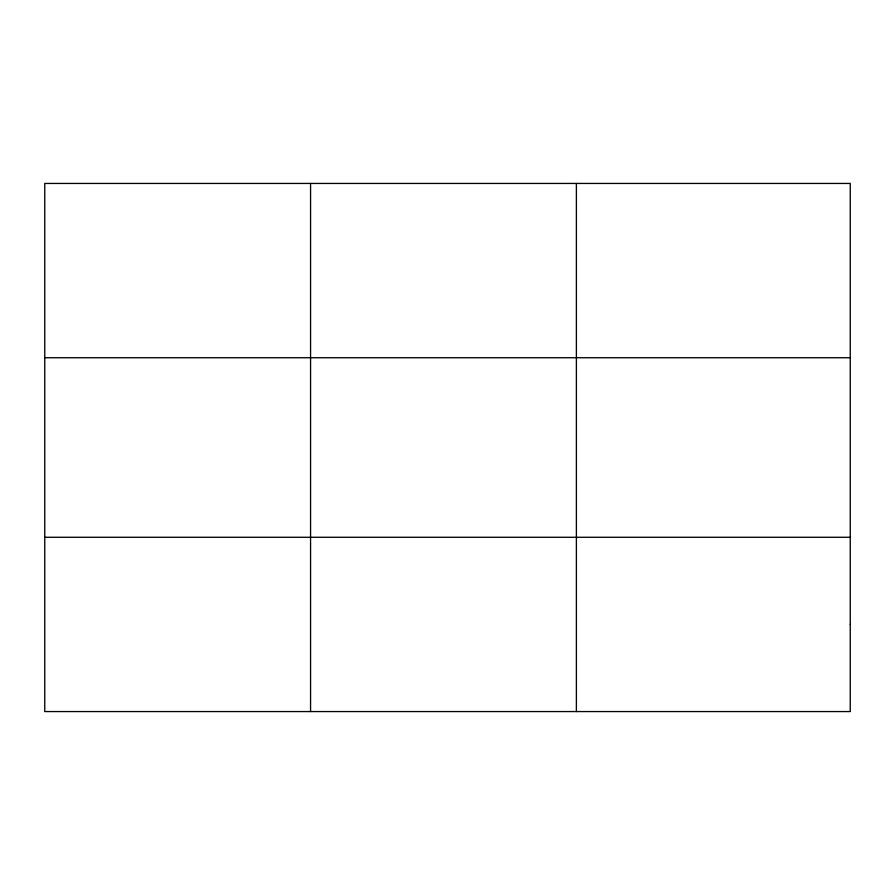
<?xml version="1.0" encoding="UTF-8"?>
<svg xmlns="http://www.w3.org/2000/svg" width="895" height="895" viewBox="0 0 895 895"><rect width="100%" height="100%" fill="white"/><g stroke="black" fill="none" stroke-linecap="round" stroke-linejoin="round"><path stroke-width="1.34" d="M310.565 711.559L310.565 183.441M576.38 711.559L576.38 183.441M44.75 357.72L850.25 357.72M44.75 537.28L850.25 537.28M850.25 624.419L850.25 711.559L44.75 711.559L44.75 183.441L850.25 183.441L850.25 624.419"/></g></svg>
